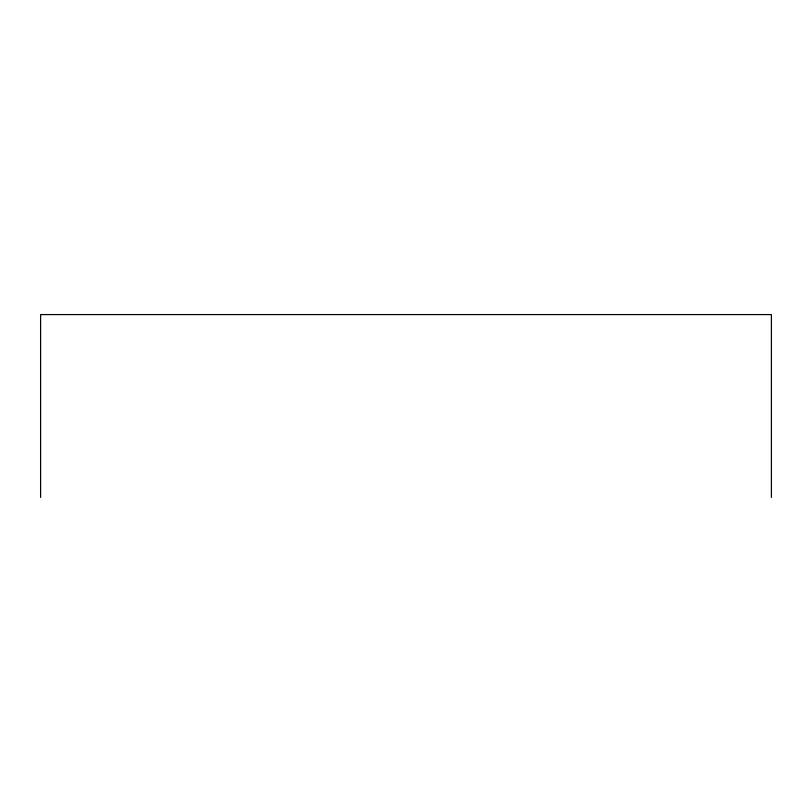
<?xml version="1.0" encoding="UTF-8"?>
<svg xmlns="http://www.w3.org/2000/svg" width="812" height="812" viewBox="0 0 812 812"><rect width="100%" height="100%" fill="white"/><g stroke="black" fill="none" stroke-linecap="round" stroke-linejoin="round"><path stroke-width="1.22" d="M771.4 497.421L771.4 314.579L40.6 314.579L40.6 497.421"/></g></svg>
